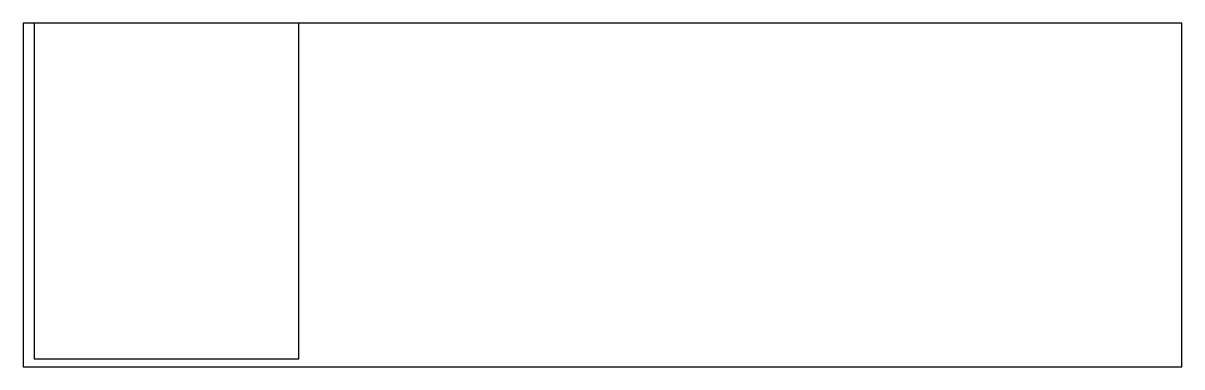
# Model space of a CAD drawing. Header units: millimetres. Extents: x 0 to 1160, y 0 to 344.
import ezdxf

# ---------------------------------------------------------------- set-up
doc = ezdxf.new("R2010")
doc.units = ezdxf.units.MM
doc.layers.add('CUT', color=7, linetype='CONTINUOUS')

msp = doc.modelspace()

# ---------------------------------------------------------------- linework, layer by layer
at = {"layer": 'CUT'}
for points in [[(0, 0), (1160, 0), (1160, 344.14), (0, 344.14)], [(11, 8.14), (276, 8.14), (276, 344.14), (11, 344.14)]]:
    msp.add_lwpolyline(points, close=True, dxfattribs=at)

doc.saveas('drawing.dxf')
